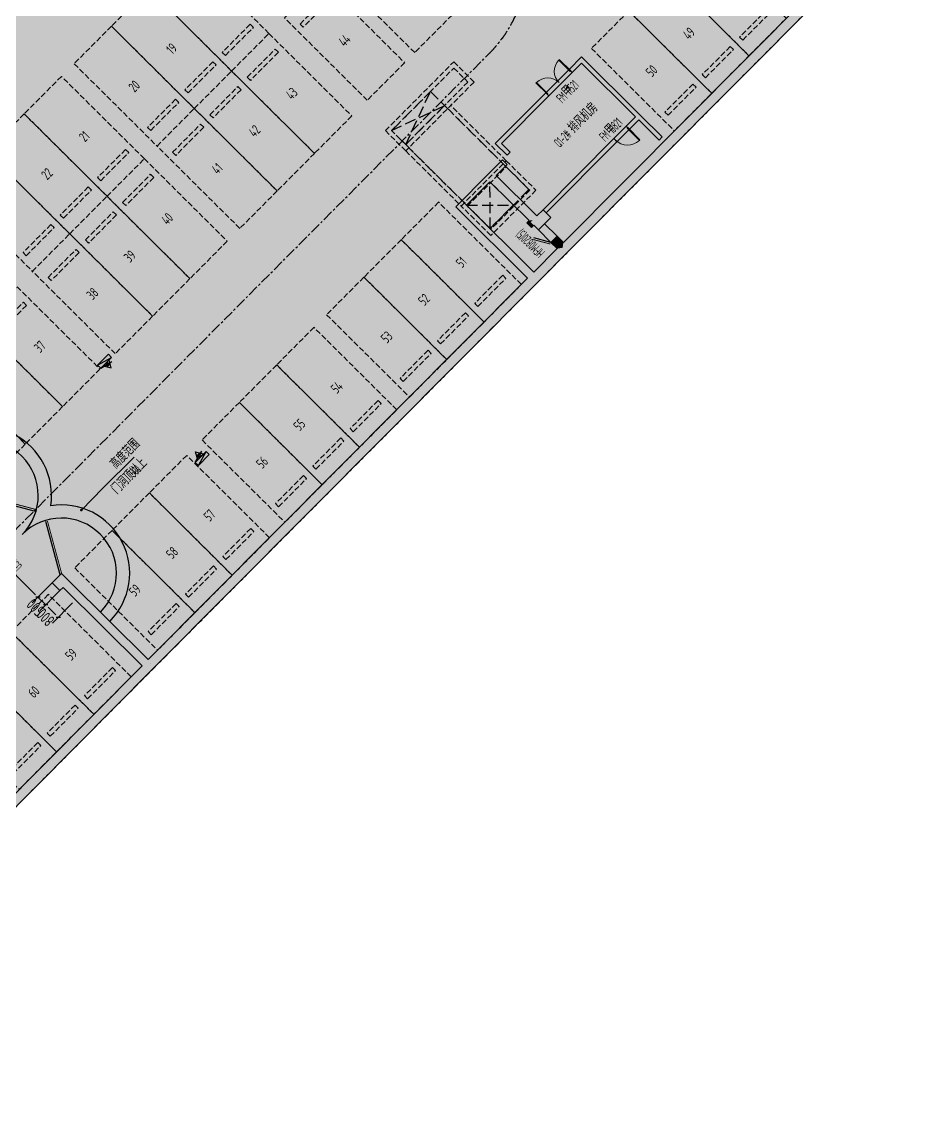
# Model space of a CAD drawing. Extents: x 517381295 to 519272522, y 3499086963 to 3500603577.
# Drawn here: x 518880380 to 518921332, y 3499822520 to 3499872471 of the extents above; entities that cross this region are included whole.
import ezdxf
from ezdxf.enums import TextEntityAlignment as Align

# ---------------------------------------------------------------- set-up
doc = ezdxf.new("R2010")
doc.units = 0
doc.header["$LTSCALE"] = 1000
doc.header["$MEASUREMENT"] = 0
doc.header["$PDMODE"] = 1
for name, pattern in [('CENTERX2', [4, 2.5, -0.5, 0.5, -0.5]), ('DASH', [0.35, 0.25, -0.1]), ('HIDDEN', [0.375, 0.25, -0.125])]:
    doc.linetypes.add(name, pattern=pattern)
doc.layers.get('0').update_dxf_attribs({"linetype": 'CONTINUOUS'})
doc.layers.get('DEFPOINTS').update_dxf_attribs({"color": 8, "linetype": 'CONTINUOUS'})
for name, color, linetype in [('0-TEXT', 7, 'CONTINUOUS'), ('00-灭火器', 1, 'CONTINUOUS'), ('A-地下车道中线', 1, 'CONTINUOUS'), ('AE-ABOV', 154, 'HIDDEN'), ('AE-EQPM', 70, 'CONTINUOUS'), ('AE-WALL', 255, 'CONTINUOUS'), ('C-XREF-EXT', 7, 'CONTINUOUS'), ('EQUIP_消火栓', 1, 'CONTINUOUS'), ('HS-A-填充图案', 8, 'CONTINUOUS'), ('HS-A-墙-砖', 140, 'CONTINUOUS'), ('HS-A-墙-砼', 41, 'CONTINUOUS'), ('HS-A-标注-引出', 3, 'CONTINUOUS'), ('HS-A-标注-细部', 3, 'CONTINUOUS'), ('HS-A-留孔-楼板面', 3, 'CONTINUOUS'), ('HS-A-说明文字', 7, 'CONTINUOUS'), ('HS-A-门窗洞', 4, 'CONTINUOUS'), ('HS-A-门窗编号', 10, 'CONTINUOUS'), ('PROMPT', 1, 'CONTINUOUS'), ('PUB_HATCH', 8, 'CONTINUOUS'), ('天华车位编号', 7, 'CONTINUOUS')]:
    doc.layers.add(name, color=color, linetype=linetype)
doc.styles.add('_TCH_DIM', font='Tssdeng.shx', dxfattribs={"bigfont": 'Tssdchn.shx'})
doc.styles.add('_TCH_DIM_T3', font='Tssdeng.shx', dxfattribs={"width": 0.705882, "bigfont": 'Tssdchn.shx'})
doc.styles.add('_TCH_WINDOW', font='Tssdeng.shx', dxfattribs={"width": 0.7, "height": 3.5, "bigfont": 'Tssdchn.shx'})
doc.styles.add('TH-STYLE3', font='tssdeng.shx', dxfattribs={"width": 0.7, "bigfont": 'tssdchn.shx'})
doc.dimstyles.new('_TCH_ARCH&&150', dxfattribs={"dimtxt": 525, "dimasz": 150, "dimexe": 375, "dimexo": 0, "dimgap": 150, "dimtad": 1, "dimdec": 0, "dimzin": 0, "dimdsep": 46, "dimtxsty": '_TCH_DIM_T3', "dimblk": 'ASDWQEQWEWQ _ArchTick', "dimcen": 0.09, "dimclrt": 7, "dimazin": 2, "dimtfac": 1, "dimtdec": 0, "dimtix": 1, "dimtmove": 2, "dimatfit": 3, "dimfxl": 0, "dimtolj": 1, "dimtzin": 0, "dimarcsym": 0})

# ---------------------------------------------------------------- blocks, each defined once
blk = doc.blocks.new('efafefsf')
at = {"layer": 'A-地下车道中线', "color": 253, "linetype": 'CENTERX2', "ltscale": 0.2}
blk.add_line((-2310945, -1392388), (-2268306, -1392388), dxfattribs=at)
blk.add_arc((-2268306, -1386388), 6000, 270, 0, dxfattribs=at)
blk = doc.blocks.new('vcbxcvbxcvbcxvbcvx')
at = {"layer": 'AE-ABOV'}
h = blk.add_hatch(dxfattribs=at)
h.set_pattern_fill('ANGLE', color=8, scale=500, angle=-45.1573)
h.set_pattern_definition([(360, (-1228937.9, 2875940.7), (5e-09, 1746.25), [1270, -476.25]), (90, (-1228937.9, 2875940.7), (-1746.25, 5e-09), [1270, -476.25])])
edge = h.paths.add_edge_path()
edge.add_line((-1112685, 2875590), (-1192088, 2875590))
edge.add_line((-1192088, 2875590), (-1192088, 2877397))
edge.add_line((-1192088, 2877397), (-1192088, 2880197))
edge.add_line((-1192088, 2880197), (-1192088, 2888991))
edge.add_line((-1192088, 2888991), (-1189688, 2888991))
edge.add_line((-1189688, 2888991), (-1189688, 2890991))
edge.add_line((-1189688, 2890991), (-1192088, 2890991))
edge.add_line((-1192088, 2890991), (-1192088, 2902991))
edge.add_line((-1192088, 2902991), (-1208288, 2902991))
edge.add_line((-1208288, 2902991), (-1208288, 2904647))
edge.add_line((-1208288, 2904647), (-1208288, 2904647))
edge.add_line((-1208288, 2904647), (-1208288, 2909841))
edge.add_line((-1208288, 2909841), (-1192088, 2909841))
edge.add_line((-1192088, 2909841), (-1192088, 2911691))
edge.add_line((-1192088, 2911691), (-1183188, 2911691))
edge.add_line((-1183188, 2911691), (-1183188, 2909841))
edge.add_line((-1183188, 2909841), (-1159788, 2909841))
edge.add_line((-1159788, 2909841), (-1159786, 2910741))
edge.add_line((-1159786, 2910741), (-1153687, 2910741))
edge.add_line((-1153687, 2910741), (-1153688, 2909841))
edge.add_line((-1153688, 2909841), (-1137138, 2909841))
edge.add_line((-1137138, 2909841), (-1137138, 2927341))
edge.add_line((-1137138, 2927341), (-1117538, 2927341))
edge.add_line((-1117538, 2927341), (-1117538, 2904441))
edge.add_line((-1117538, 2904441), (-1106438, 2904441))
edge.add_line((-1106438, 2904441), (-1106438, 2897441))
edge.add_line((-1106438, 2897441), (-1106138, 2897441))
edge.add_line((-1106138, 2897441), (-1106138, 2888897))
edge.add_arc((-1111038, 2888941), 4900, -90, -0.5138, ccw=False)
edge.add_line((-1111038, 2884041), (-1112685, 2884041))
edge.add_line((-1112685, 2884041), (-1112685, 2875592))
edge.add_line((-1112685, 2875592), (-1112685, 2875590))
at = {"layer": 'AE-ABOV', "color": 8}
blk.add_lwpolyline([(-1137138, 2927341), (-1117538, 2927341), (-1117538, 2904441), (-1106438, 2904441), (-1106438, 2897441), (-1106138, 2897441), (-1106138, 2888897, -0.411589), (-1111038, 2884041), (-1112685, 2884041), (-1112685, 2875592), (-1112685, 2875590), (-1192088, 2875590)], format="xyb", dxfattribs=at)
blk = doc.blocks.new('cw')
at = {"layer": 'AE-EQPM', "linetype": 'DASH'}
for points in [[(-1200, 5300), (1200, 5300), (1200, 0), (-1200, 0)], [(-900, 900), (900, 900), (900, 700), (-900, 700)]]:
    blk.add_lwpolyline(points, close=True, dxfattribs=at)
blk = doc.blocks.new('gfhgfhggjj')
at = {"layer": 'AE-EQPM', "xscale": -1, "rotation": 359.9999999998357}
for p in [(185538, 279200), (187938, 279200), (190338, 279200), (193551, 279200), (195951, 279200), (198351, 279200), (168451, 263050), (170851, 263050), (173251, 263050), (177351, 263050), (179751, 263050), (182151, 263050), (185538, 263050), (187938, 263050), (190338, 263050), (193551, 263050), (195951, 263050), (198351, 263050), (210588, 263050), (212988, 263050), (215388, 263050)]:
    blk.add_blockref('cw', p, dxfattribs=at)
at = {"layer": 'AE-EQPM'}
for p, rotation in [((177351, 279200), 180.0000000009059), ((179751, 279200), 180.0000000009059), ((182151, 279200), 180.0000000009059), ((185538, 279200), 179.9999999998357), ((187938, 279200), 179.9999999998357), ((190338, 279200), 179.9999999998357), ((193551, 279200), 179.9999999998357), ((195951, 279200), 179.9999999998357), ((198351, 279200), 179.9999999998357), ((201751, 279203), 179.9999999882582), ((204801, 279203), 179.9999999998357)]:
    blk.add_blockref('cw', p, dxfattribs=dict(at, rotation=rotation))
at = {"layer": '天华车位编号', "color": 8, "style": 'TH-STYLE3', "width": 0.7}
for s, p in [('22', (187938, 281850)), ('21', (190338, 281850)), ('20', (193551, 281850)), ('19', (195951, 281850)), ('37', (182151, 276550)), ('38', (185538, 276550)), ('39', (187938, 276550)), ('40', (190338, 276550)), ('41', (193551, 276550)), ('42', (195951, 276550)), ('43', (198351, 276550)), ('44', (201751, 276553)), ('60', (170851, 265700)), ('59', (173251, 265700)), ('59', (177351, 265700)), ('58', (179751, 265700)), ('57', (182151, 265700)), ('56', (185538, 265700)), ('55', (187938, 265700)), ('54', (190338, 265700)), ('53', (193551, 265700)), ('52', (195951, 265700)), ('51', (198351, 265700)), ('50', (210588, 265700)), ('49', (212988, 265700))]:
    blk.add_text(s, height=450, rotation=0.0001, dxfattribs=at).set_placement(p, align=Align.MIDDLE_CENTER)
blk = doc.blocks.new('dgagaga')
at = {"layer": 'AE-WALL', "linetype": 'DASH'}
for points in [[(91350, 9400), (95750, 9400), (95750, 8100), (91350, 8100)], [(91550, 9200), (95550, 9200), (95550, 8300), (91550, 8300)], [(22350, 5700), (20950, 5700), (20950, 7100), (22350, 7100)], [(35593, 7100), (36993, 7100), (36993, 5700), (35593, 5700)], [(22150, 5900), (21150, 5900), (21150, 6900), (22150, 6900)], [(35793, 6900), (36793, 6900), (36793, 5900), (35793, 5900)], [(91350, 4550), (94250, 4550), (94250, 2650), (91350, 2650)], [(91550, 4350), (94050, 4350), (94050, 2850), (91550, 2850)], [(37050, 1050), (39600, 1050), (39600, -150), (37050, -150)], [(37250, 850), (39400, 850), (39400, 50), (37250, 50)], [(20950, -4850), (22350, -4850), (22350, -6250), (20950, -6250)], [(35593, -4850), (36993, -4850), (36993, -6250), (35593, -6250)], [(37050, -4850), (39600, -4850), (39600, -5850), (37050, -5850)], [(21150, -5050), (22150, -5050), (22150, -6050), (21150, -6050)], [(35793, -5050), (36793, -5050), (36793, -6050), (35793, -6050)], [(37250, -5050), (39400, -5050), (39400, -5650), (37250, -5650)]]:
    blk.add_lwpolyline(points, close=True, dxfattribs=at)
for points in [[(91350, 8100), (91350, 4550)], [(91550, 8100), (91550, 4550)], [(94050, 4550), (94050, 8100)], [(94250, 4550), (94250, 8100)], [(20950, 5700), (20950, -4850)], [(21150, -4850), (21150, 5700)], [(22150, 5700), (22150, -4850)], [(22350, 5700), (22350, -4850)], [(35593, 5700), (35593, -4850)], [(35793, 5700), (35793, -4850)], [(36793, 5700), (36793, -4850)], [(36993, 5700), (36993, -4850)], [(37050, -150), (37050, -4850)], [(37250, -150), (37250, -4850)], [(39400, -150), (39400, -4850)], [(39600, -150), (39600, -4850)]]:
    blk.add_lwpolyline(points, dxfattribs=at)
blk = doc.blocks.new('$TWTSYS$00000508')
for p, q in [((-0.5, 0.5), (0.324, 1.224)), ((-0.5, 0.5), (-0.5, -0.5)), ((-0.5, -0.5), (0.5, 0.5)), ((0.5, 0.5), (-0.5, 0.5)), ((0.5, -0.5), (0.5, 0.5)), ((-0.5, -0.5), (0.5, -0.5))]:
    blk.add_line(p, q)
blk.add_solid([(0.5, -0.5), (0.5, 0.5), (-0.5, -0.5)])
blk = doc.blocks.new('$DorLib2D$00000002')
for p, q in [((-0.5, 0), (-0.5, 0.4875)), ((-0.475, 0.4875), (-0.5, 0.4875)), ((-0.475, 0), (-0.475, 0.4875)), ((0.475, 0), (0.475, 0.4875)), ((0.475, 0.4875), (0.5, 0.4875)), ((0.5, 0), (0.5, 0.4875)), ((-0.5, 0), (-0.475, 0)), ((0.5, 0), (0.475, 0))]:
    blk.add_line(p, q)
at = {"lineweight": 13}
for centre, start, end in [((-0.4875, 0), 0, 88.53072), ((0.4875, 0), 91.46928, 180)]:
    blk.add_arc(centre, 0.4875, start, end, dxfattribs=at)
blk = doc.blocks.new('$DorLib2D$00000212')
at = {"color": 0}
for p, q in [((-0.5, 0.0417), (-0.067, 0.2917)), ((0.5, 0.0417), (0.067, 0.2917))]:
    blk.add_line(p, q, dxfattribs=at)
at = {"color": 0, "const_width": 0.00833}
for points in [[(-0.5083, 0.0561), (-0.0753, 0.3061)], [(0.5083, 0.0561), (0.0753, 0.3061)]]:
    blk.add_lwpolyline(points, dxfattribs=at)
blk = doc.blocks.new('$DorLib2D$00000191')
at = {"color": 0}
blk.add_line((-0.5, 0.15), (0.366, 0.65), dxfattribs=at)
at = {"color": 0, "const_width": 0.05}
blk.add_lwpolyline([(-0.55, 0.237), (0.316, 0.737)], dxfattribs=at)
blk = doc.blocks.new('$DorLib2D$00000001')
for p, q in [((0.45, 0.975), (0.5, 0.975)), ((0.45, 0), (0.45, 0.975)), ((0.5, 0), (0.5, 0.975)), ((0.5, 0), (0.45, 0))]:
    blk.add_line(p, q)
at = {"lineweight": 13}
blk.add_arc((0.475, 0), 0.975, 91.46928, 180, dxfattribs=at)
blk = doc.blocks.new('ASDWQEQWEWQ _ArchTick')
at = {"color": 0, "linetype": 'ByBlock', "const_width": 0.4}
blk.add_lwpolyline([(-0.5, -0.5), (0.5, 0.5)], dxfattribs=at)
blk = doc.blocks.new('*D364')
at = {"layer": 'DEFPOINTS', "color": 0, "transparency": 16777216}
for p in [(325709, 10650), (326624, 10650), (326624, 5650)]:
    blk.add_point(p, dxfattribs=at)
at = {"layer": 'HS-A-标注-细部', "color": 0, "lineweight": -2, "transparency": 16777216}
for p, q in [((326624, 10650), (325334, 10650)), ((325709, 5800), (325709, 10500)), ((326624, 5650), (325334, 5650))]:
    blk.add_line(p, q, dxfattribs=at)
at = {"layer": 'HS-A-标注-细部', "color": 0, "lineweight": -2, "transparency": 16777216, "xscale": 150, "yscale": 150, "zscale": 150}
for p, rotation in [((325709, 10650), 90), ((325709, 5650), 270)]:
    blk.add_blockref('ASDWQEQWEWQ _ArchTick', p, dxfattribs=dict(at, rotation=rotation))
at = {"layer": 'HS-A-标注-细部', "color": 7, "transparency": 16777216, "insert": (325296, 8150), "char_height": 525, "attachment_point": 5, "rotation": 90, "style": '_TCH_DIM_T3'}
blk.add_mtext('\\A1;5000', dxfattribs=at)
blk = doc.blocks.new('*D365')
at = {"layer": 'DEFPOINTS', "color": 0, "transparency": 16777216}
for p in [(325709, 5650), (326624, 5650), (326624, 5150)]:
    blk.add_point(p, dxfattribs=at)
at = {"layer": 'HS-A-标注-细部', "color": 0, "lineweight": -2, "transparency": 16777216}
for p, q in [((326624, 5650), (325334, 5650)), ((325709, 5800), (325709, 5950)), ((325709, 5150), (325709, 5650)), ((326624, 5150), (325334, 5150)), ((325709, 5000), (325709, 4850))]:
    blk.add_line(p, q, dxfattribs=at)
at = {"layer": 'HS-A-标注-细部', "color": 0, "lineweight": -2, "transparency": 16777216, "xscale": 150, "yscale": 150, "zscale": 150}
for p, rotation in [((325709, 5650), 270), ((325709, 5150), 90)]:
    blk.add_blockref('ASDWQEQWEWQ _ArchTick', p, dxfattribs=dict(at, rotation=rotation))
at = {"layer": 'HS-A-标注-细部', "color": 7, "transparency": 16777216, "insert": (325296, 5400), "char_height": 525, "attachment_point": 5, "rotation": 90, "style": '_TCH_DIM_T3'}
blk.add_mtext('\\A1;500', dxfattribs=at)
blk = doc.blocks.new('*D366')
at = {"layer": 'DEFPOINTS', "color": 0, "transparency": 16777216}
for p in [(325709, 5150), (326624, 5150), (326624, 4350)]:
    blk.add_point(p, dxfattribs=at)
at = {"layer": 'HS-A-标注-细部', "color": 0, "lineweight": -2, "transparency": 16777216}
for p, q in [((326624, 5150), (325334, 5150)), ((325709, 4500), (325709, 5000)), ((326624, 4350), (325334, 4350))]:
    blk.add_line(p, q, dxfattribs=at)
at = {"layer": 'HS-A-标注-细部', "color": 0, "lineweight": -2, "transparency": 16777216, "xscale": 150, "yscale": 150, "zscale": 150}
for p, rotation in [((325709, 5150), 90), ((325709, 4350), 270)]:
    blk.add_blockref('ASDWQEQWEWQ _ArchTick', p, dxfattribs=dict(at, rotation=rotation))
at = {"layer": 'HS-A-标注-细部', "color": 7, "transparency": 16777216, "insert": (325296, 4750), "char_height": 525, "attachment_point": 5, "rotation": 90, "style": '_TCH_DIM_T3'}
blk.add_mtext('\\A1;800', dxfattribs=at)
blk = doc.blocks.new('fdhhdfgdgdgfshfdhdssdfds')
at = {"layer": '00-灭火器'}
h = blk.add_hatch(dxfattribs=at)
h.set_pattern_fill('ANSI31', color=256, scale=187.5, angle=-225.15729, style=0)
h.set_pattern_definition([(179.84270769895, (2100416129.938, -2847498034.676), (-0.06434215062, -23.4374116817), [])])
h.paths.add_polyline_path([(335485.2, 10795.3), (335363.4, 10795.3), (335363.4, 10917.1), (335485.2, 10917.1)])
h = blk.add_hatch(dxfattribs=at)
h.set_pattern_fill('ANSI31', color=256, scale=187.5, angle=-225.15729, style=0)
h.set_pattern_definition([(179.84270769895, (2100416129.938, -2847497772.432), (-0.06434215062, -23.4374116817), [])])
h.paths.add_polyline_path([(335485.2, 5054.6), (335363.4, 5054.6), (335363.4, 4932.9), (335485.2, 4932.9)])
at = {"layer": 'HS-A-填充图案'}
blk.add_hatch(color=256, dxfattribs=at).paths.add_polyline_path([(354324.3, 1300), (354324.3, 1800), (353524.3, 1800), (353524.3, 1300)])
at = {"layer": 'PUB_HATCH'}
for points in [[(327224.3, 5150), (327224.3, 5650), (326624.3, 5650), (326624.3, 5150)], [(327041, -50), (327224.3, 100), (327224.3, 5150), (326824.3, 5150), (326824.3, 100)], [(352024.3, 4400), (351624.3, 4700), (351624.3, 100), (351857.6, -50), (352024.3, 100)], [(353724.3, 4500), (353724.3, 4700), (351624.3, 4700), (352024.3, 4400), (353524.3, 4400)], [(353657.6, 1800), (353924.3, 1800), (353924.3, 4400), (353724.3, 4500), (353524.3, 4400), (353524.3, 1900)], [(354624.3, 4700), (353724.3, 4700), (353724.3, 4500), (353924.3, 4400), (354624.3, 4400)], [(353524.3, 1600), (353524.3, 1800), (353657.6, 1800), (353524.3, 1900), (353374.3, 1900), (353374.3, 1600)], [(353524.3, 500), (353524.3, 100), (353724.3, -50), (353924.3, 100), (353924.3, 500)], [(327041, -50), (326824.3, 100), (301574.3, 100), (301574.3, -350), (327074.3, -350)], [(351857.6, -50), (351624.3, 100), (327224.3, 100), (327041, -50), (327074.3, -350), (351924.3, -350)], [(353724.3, -50), (353524.3, 100), (352024.3, 100), (351857.6, -50), (351924.3, -350), (353724.3, -350)], [(376541, -50), (376324.3, 100), (353924.3, 100), (353724.3, -50), (353724.3, -350), (376574.3, -350)]]:
    blk.add_hatch(color=256, dxfattribs=at).paths.add_polyline_path(points)
at = {"layer": '00-灭火器'}
for points in [[(335485.2, 10795.3), (335363.4, 10795.3), (335363.4, 10917.1), (335485.2, 10917.1)], [(335485.2, 5054.6), (335363.4, 5054.6), (335363.4, 4932.9), (335485.2, 4932.9)]]:
    blk.add_lwpolyline(points, close=True, dxfattribs=at)
at = {"layer": 'EQUIP_消火栓'}
for p, q in [((335613.3, 10950), (335235.3, 10950)), ((335235.3, 10950), (335424.3, 10622.6)), ((335424.3, 10622.6), (335613.3, 10950)), ((335235.3, 4900), (335424.3, 5227.4)), ((335424.3, 5227.4), (335613.3, 4900)), ((335613.3, 4900), (335235.3, 4900))]:
    blk.add_line(p, q, dxfattribs=at)
at = {"layer": 'HS-A-填充图案'}
for centre, radius, start, end in [((327222.5, 10660.9), 3100, 306.26761, 90.0183), ((327222.5, 10660.9), 2500, 270.0183, 90.0183), ((327224.1, 5660.9), 2500, 270.0183, 90.0183), ((327224.1, 5660.9), 3100, 270.0183, 53.76898)]:
    blk.add_arc(centre, radius, start, end, dxfattribs=at)
at = {"layer": 'HS-A-墙-砖'}
for p, q in [((354924.3, 5450), (354924.3, 4700)), ((358174.3, 5450), (354924.3, 5450)), ((355124.3, 5250), (355124.3, 4700)), ((355124.3, 5250), (358174.3, 5250)), ((358174.3, 5250), (358174.3, 5450)), ((360474.3, 5450), (359674.3, 5450)), ((359674.3, 5450), (359674.3, 5250)), ((359674.3, 5250), (360274.3, 5250)), ((360274.3, 5250), (360274.3, 1800)), ((360474.3, 5450), (360474.3, 1700)), ((355124.3, 4700), (354924.3, 4700)), ((358874.3, 1800), (354324.3, 1800)), ((354324.3, 1600), (358874.3, 1600)), ((358874.3, 1600), (358874.3, 1800)), ((360274.3, 1800), (359674.3, 1800)), ((359674.3, 1800), (359674.3, 1600)), ((359674.3, 1600), (360274.3, 1600)), ((360274.3, 1600), (360274.3, 300)), ((360474.3, 1700), (360474.3, 300)), ((360474.3, 300), (360274.3, 300))]:
    blk.add_line(p, q, dxfattribs=at)
at = {"layer": 'HS-A-墙-砼'}
for p, q in [((327224.3, 5650), (326624.3, 5650)), ((326624.3, 5650), (326624.3, 5150)), ((327224.3, 5150), (327224.3, 5650)), ((326624.3, 5150), (326824.3, 5150)), ((326824.3, 100), (326824.3, 5150)), ((327224.3, 100), (327224.3, 5150)), ((351624.3, 4700), (351624.3, 100)), ((353724.3, 4700), (351624.3, 4700)), ((354624.3, 4700), (353724.3, 4700)), ((354624.3, 4400), (354624.3, 4700)), ((352024.3, 4400), (352024.3, 100)), ((353524.3, 4400), (352024.3, 4400)), ((353524.3, 4400), (353524.3, 1900)), ((354624.3, 4400), (353924.3, 4400)), ((353924.3, 4400), (353924.3, 1800)), ((353524.3, 1900), (353374.3, 1900)), ((353374.3, 1600), (353374.3, 1900)), ((353524.3, 1600), (353374.3, 1600)), ((353524.3, 1600), (353524.3, 1300)), ((354324.3, 1800), (353924.3, 1800)), ((354324.3, 1300), (354324.3, 1800)), ((353524.3, 1300), (354324.3, 1300)), ((353524.3, 500), (353524.3, 100)), ((353924.3, 500), (353524.3, 500)), ((353924.3, 500), (353924.3, 100)), ((326824.3, 100), (301574.3, 100)), ((351624.3, 100), (327224.3, 100)), ((353524.3, 100), (352024.3, 100)), ((376324.3, 100), (353924.3, 100)), ((327074.3, -350), (301574.3, -350)), ((351924.3, -350), (327074.3, -350)), ((353724.3, -350), (351924.3, -350)), ((376574.3, -350), (353724.3, -350))]:
    blk.add_line(p, q, dxfattribs=at)
at = {"layer": 'HS-A-标注-引出'}
for p, q in [((329895.7, 7036.5), (331285.9, 7036.5)), ((331285.9, 7036.5), (333282.5, 7036.5))]:
    blk.add_line(p, q, dxfattribs=at)
at = {"layer": 'HS-A-标注-引出', "const_width": 60}
blk.add_lwpolyline([(329865.7, 7036.5, 1), (329925.7, 7036.5, 1)], format="xyb", close=True, dxfattribs=at)
at = {"layer": 'HS-A-留孔-楼板面', "linetype": 'DASH', "ltscale": 2}
for p, q in [((352024.3, 8300), (354524.3, 9200)), ((352024.3, 9200), (354524.3, 8300)), ((352024.3, 2900), (353524.3, 4400)), ((352024.3, 4400), (353524.3, 2900))]:
    blk.add_line(p, q, dxfattribs=at)
for points in [[(354524.3, 9200), (354524.3, 8300), (352024.3, 8300), (352024.3, 9200)], [(354524.3, 8300), (354524.3, 2900), (352024.3, 2900), (352024.3, 8300)], [(353524.3, 4400), (353524.3, 2900), (352024.3, 2900), (352024.3, 4400)]]:
    blk.add_lwpolyline(points, close=True, dxfattribs=at)
at = {"layer": 'HS-A-门窗洞'}
for p, q in [((358174.3, 5450), (359674.3, 5450)), ((358174.3, 5250), (359674.3, 5250)), ((358874.3, 1800), (359674.3, 1800)), ((358874.3, 1600), (359674.3, 1600)), ((353524.3, 1300), (353524.3, 500)), ((353924.3, 1300), (353924.3, 500))]:
    blk.add_line(p, q, dxfattribs=at)
at = {"layer": 'PROMPT'}
for p, q in [((327074.3, 4650), (327074.3, 4650)), ((327074.3, 4650), (327074.3, 4650)), ((327074.3, 4650), (327074.3, 4650)), ((327074.3, 4650), (327074.3, 4650)), ((327174.3, -100), (327174.3, -100)), ((327174.3, -100), (327174.3, -100))]:
    blk.add_line(p, q, dxfattribs=at)
for points in [[(327074.3, 4650), (327074.3, 4650), (327074.3, 4650), (327074.3, 4650)], [(327074.3, 4650), (327074.3, 4650), (327074.3, 4650), (327074.3, 4650)], [(327174.3, -100), (327174.3, -100), (327174.3, -100), (327174.3, -100)]]:
    blk.add_lwpolyline(points, close=True, dxfattribs=at)
at = {"layer": 'EQUIP_消火栓'}
for p, xscale, yscale, zscale, rotation in [((335424.3, 11050), -700.0000000000023, 200.0000000000006, 700, 179.9999999232969), ((335424.3, 4800), 700.0000000000002, 200.0000000000001, 700.0000000000002, 6.866235010519193e-08)]:
    blk.add_blockref('$TWTSYS$00000508', p, dxfattribs=dict(at, xscale=xscale, yscale=yscale, zscale=zscale, rotation=rotation))
at = {"layer": 'HS-A-门窗洞'}
ref = blk.add_blockref('$DorLib2D$00000212', (326924.3, 8150), dxfattribs=dict(at, xscale=-5000, yscale=5000, zscale=600, rotation=270))
ref.add_attrib('A', 'GSFMG5025(5)', (326223.7, 7137.5), dxfattribs={"layer": 'HS-A-门窗编号', "height": 446.25, "rotation": 90, "style": '_TCH_WINDOW', "width": 0.423529})
at = {"layer": 'HS-A-门窗洞', "zscale": 200}
for name, p, xscale, yscale, rotation in [('$DorLib2D$00000002', (358924.3, 5350), -1500, 1500, 1.37880444411176e-07), ('$DorLib2D$00000001', (359274.3, 1700), -800.0000000000005, 800.0000000000005, 179.9999993745578)]:
    blk.add_blockref(name, p, dxfattribs=dict(at, xscale=xscale, yscale=yscale, rotation=rotation))
at = {"layer": 'HS-A-门窗洞'}
ref = blk.add_blockref('$DorLib2D$00000191', (353644.3, 900), dxfattribs=dict(at, xscale=799.9999999999999, yscale=799.9999999999999, zscale=100, rotation=90.00006320212454))
ref.add_attrib('A', 'HFM0820(5)', (353054.3, 378.6), dxfattribs={"layer": 'HS-A-门窗编号', "height": 446.25, "rotation": 90.00005, "style": '_TCH_WINDOW', "width": 0.423529})
at = {"layer": 'HS-A-说明文字', "style": '_TCH_DIM'}
for s, height, width, p in [('高度范围', 506.38, 0.6, (332310.7, 7194)), ('门洞顶以上', 506.38, 0.6, (331533.2, 6354)), ('500', 420, 0.45, (332639, 6354))]:
    blk.add_text(s, height=height, dxfattribs=dict(at, width=width)).set_placement(p)
at = {"layer": 'HS-A-说明文字', "color": 6, "style": '_TCH_WINDOW'}
for s, height, width, p in [('Q1-2#', 446.25, 0.423529, (356842.6, 3224)), ('排风机房', 506.38, 0.6, (357769.6, 3224))]:
    blk.add_text(s, height=height, dxfattribs=dict(at, width=width)).set_placement(p)
at = {"layer": 'HS-A-门窗编号', "style": '_TCH_WINDOW'}
for s, height, width, p in [('FM', 446.25, 0.423529, (358350.2, 4567.7)), ('甲', 506.4, 0.6, (358728.2, 4567.7)), ('1521', 446.25, 0.423529, (358949.4, 4567.7)), ('FM', 446.25, 0.423529, (358486.7, 1957.3)), ('甲', 506.4, 0.6, (358864.7, 1957.3)), ('0821', 446.25, 0.423529, (359085.9, 1957.3))]:
    blk.add_text(s, height=height, dxfattribs=dict(at, width=width)).set_placement(p)
at = {"layer": 'HS-A-标注-细部'}
for base, p1, p2, picture, middle in [((325708.7, 10650), (326624.3, 5650), (326624.3, 10650), '*D364', (325296.2, 8150)), ((325708.7, 5650), (326624.3, 5150), (326624.3, 5650), '*D365', (325296.2, 5400)), ((325708.7, 5150), (326624.3, 4350), (326624.3, 5150), '*D366', (325296.2, 4750))]:
    dim = blk.add_linear_dim(base=base, p1=p1, p2=p2, angle=90, dimstyle='_TCH_ARCH&&150', dxfattribs=at)
    dim.commit()
    dim.dimension.update_dxf_attribs({"geometry": picture, "text_midpoint": middle, "dimtype": 129, "text_rotation": 90})

msp = doc.modelspace()

# ---------------------------------------------------------------- block references
at = {"ltscale": 10, "rotation": 45.15729226620189}
msp.add_blockref('gfhgfhggjj', (518948828.1, 3499533576.1), dxfattribs=at)
at = {"rotation": 45.15729226620189}
msp.add_blockref('efafefsf', (519513827.9, 3502461233.4), dxfattribs=at)
at = {"layer": '0-TEXT', "rotation": 45.15729226620189}
msp.add_blockref('fdhhdfgdgdgfshfdhdssdfds', (518655430.1, 3499611455.6), dxfattribs=at)
at = {"layer": 'C-XREF-EXT'}
for name, p, rotation in [('vcbxcvbxcvbcxvbcvx', (521744880.6, 3498639509.6), 45.15729226636613), ('dgagaga', (518839106.9, 3499796143.7), 45.15729226620189)]:
    msp.add_blockref(name, p, dxfattribs=dict(at, rotation=rotation))

doc.saveas('drawing.dxf')
